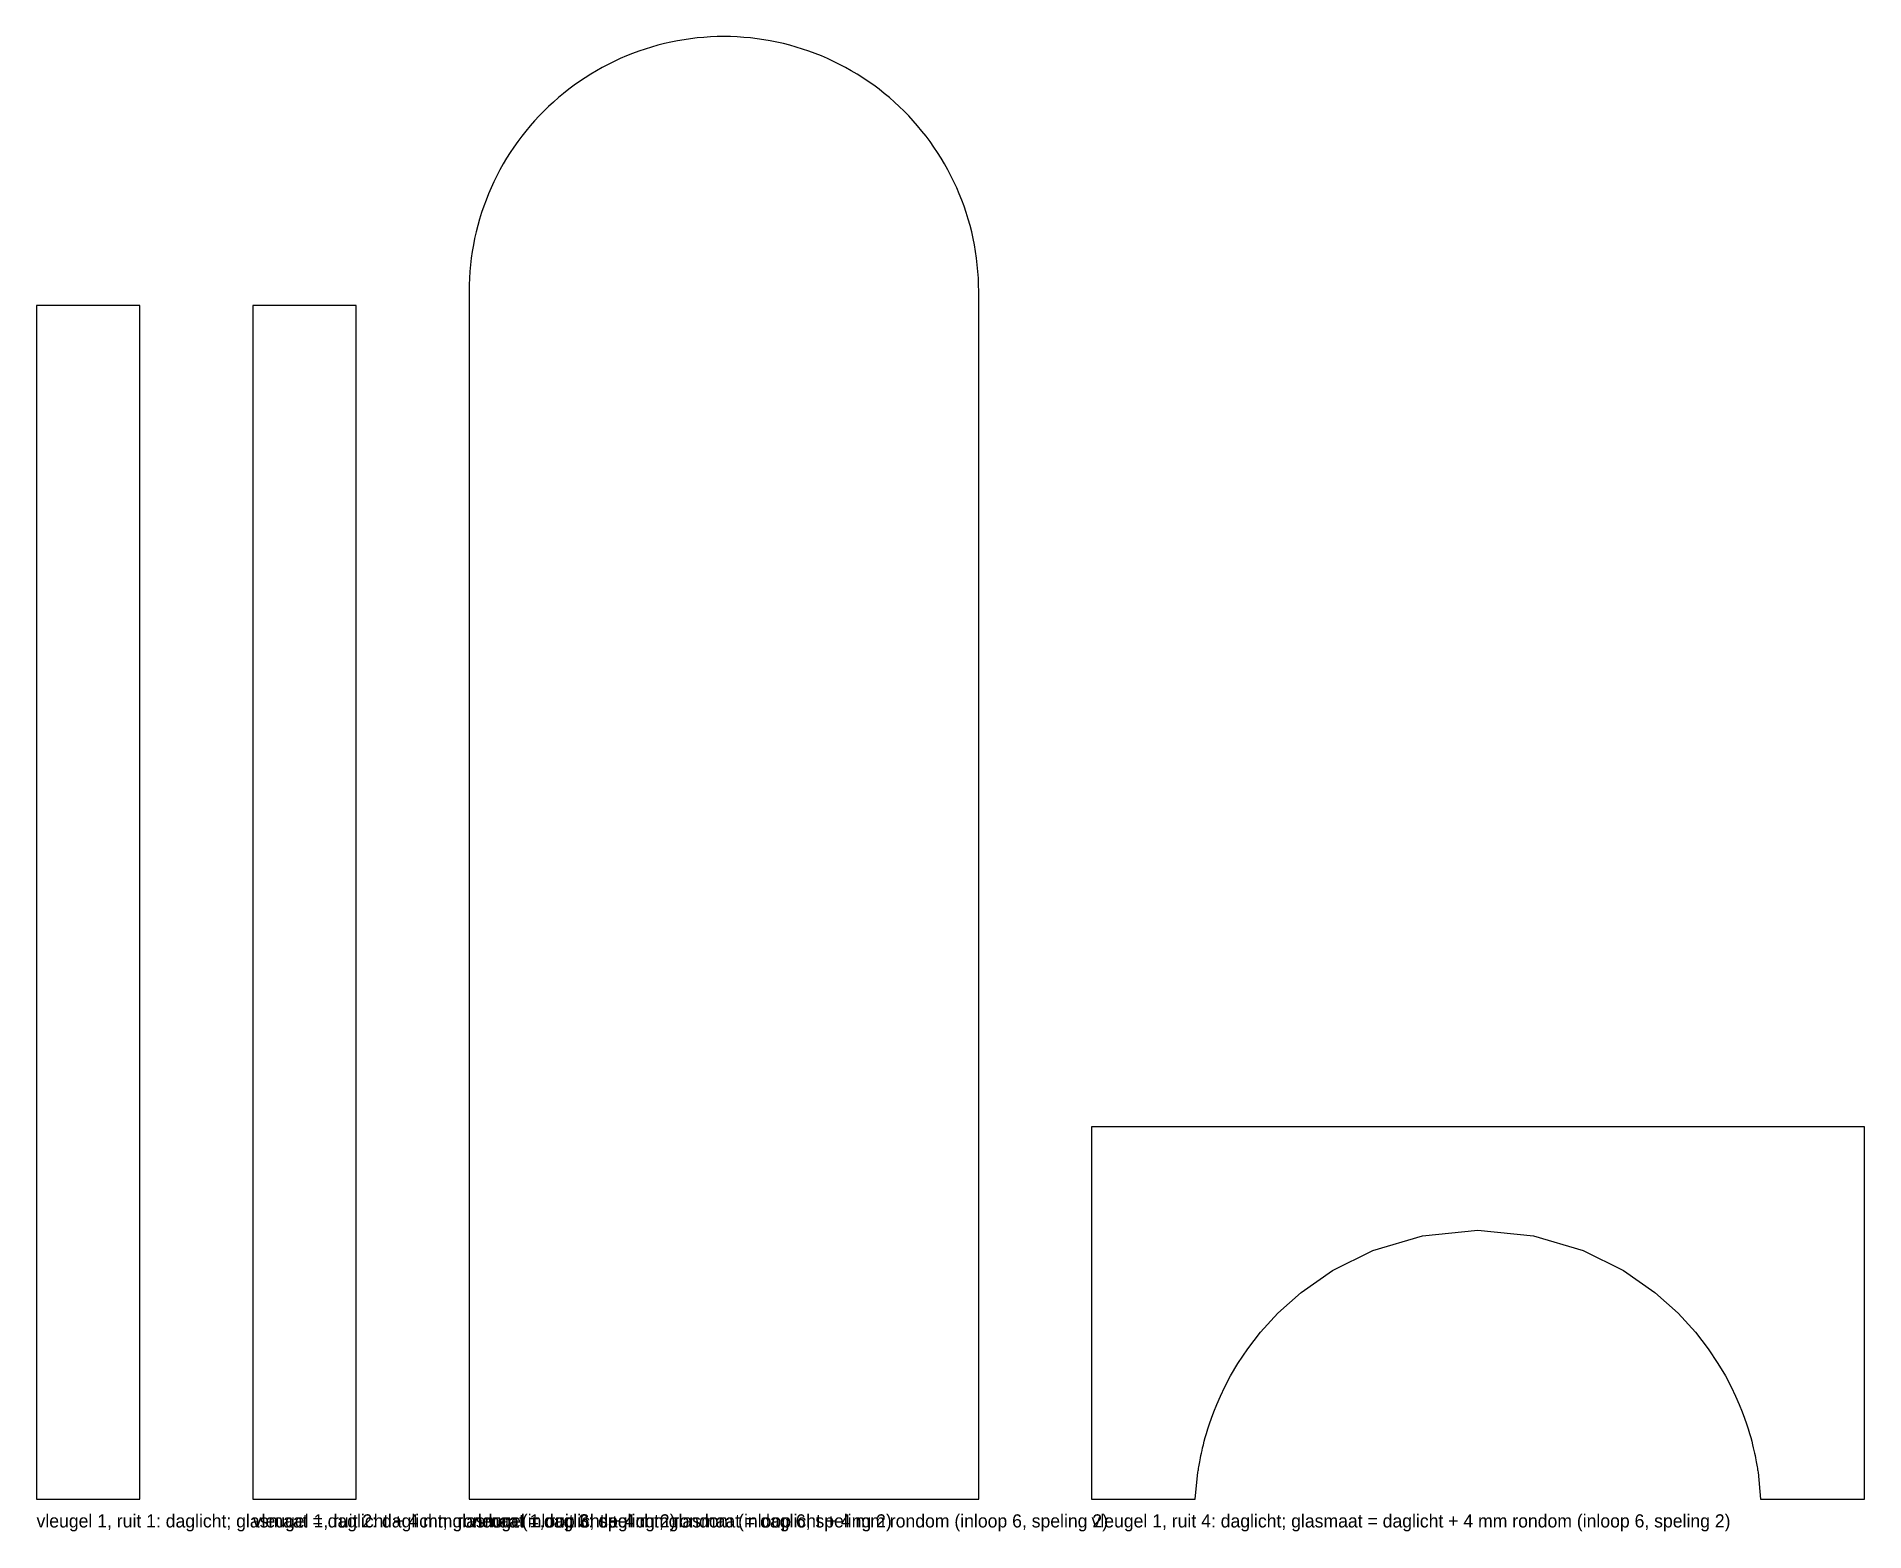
# Model space of a CAD drawing. Header units: millimetres. Extents: x 0 to 1944, y -34 to 1556.
import ezdxf

# ---------------------------------------------------------------- set-up
doc = ezdxf.new("R2010")
doc.units = ezdxf.units.MM

msp = doc.modelspace()

# ---------------------------------------------------------------- linework, layer by layer
at = {"layer": 'DAGLICHT'}
for p, q in [((723.906, 1555.4071), (716.817, 1555.1286)), ((731, 1555.5), (723.906, 1555.4071)), ((738.094, 1555.4071), (731, 1555.5)), ((745.183, 1555.1286), (738.094, 1555.4071)), ((633.8823, 1537.5003), (627.2928, 1534.8714)), ((640.5383, 1539.9558), (633.8823, 1537.5003)), ((647.2564, 1542.2363), (640.5383, 1539.9558)), ((654.0318, 1544.3401), (647.2564, 1542.2363)), ((660.86, 1546.2659), (654.0318, 1544.3401)), ((667.7363, 1548.0122), (660.86, 1546.2659)), ((674.6559, 1549.578), (667.7363, 1548.0122)), ((681.6142, 1550.9621), (674.6559, 1549.578)), ((688.6063, 1552.1635), (681.6142, 1550.9621)), ((695.6274, 1553.1816), (688.6063, 1552.1635)), ((702.6728, 1554.0154), (695.6274, 1553.1816)), ((709.7376, 1554.6646), (702.6728, 1554.0154)), ((716.817, 1555.1286), (709.7376, 1554.6646)), ((752.2624, 1554.6646), (745.183, 1555.1286)), ((759.3272, 1554.0154), (752.2624, 1554.6646)), ((766.3726, 1553.1816), (759.3272, 1554.0154)), ((773.3937, 1552.1635), (766.3726, 1553.1816)), ((780.3858, 1550.9621), (773.3937, 1552.1635)), ((787.3441, 1549.578), (780.3858, 1550.9621)), ((794.2637, 1548.0122), (787.3441, 1549.578)), ((801.14, 1546.2659), (794.2637, 1548.0122)), ((807.9682, 1544.3401), (801.14, 1546.2659)), ((814.7436, 1542.2363), (807.9682, 1544.3401)), ((821.4617, 1539.9558), (814.7436, 1542.2363)), ((828.1177, 1537.5003), (821.4617, 1539.9558)), ((834.7072, 1534.8714), (828.1177, 1537.5003)), ((595.5, 1519.1929), (589.4029, 1515.5655)), ((601.69, 1522.6594), (595.5, 1519.1929)), ((607.9686, 1525.9628), (601.69, 1522.6594)), ((614.3315, 1529.1006), (607.9686, 1525.9628)), ((620.7744, 1532.0708), (614.3315, 1529.1006)), ((627.2928, 1534.8714), (620.7744, 1532.0708)), ((841.2256, 1532.0708), (834.7072, 1534.8714)), ((847.6685, 1529.1006), (841.2256, 1532.0708)), ((854.0314, 1525.9628), (847.6685, 1529.1006)), ((860.31, 1522.6594), (854.0314, 1525.9628)), ((866.5, 1519.1929), (860.31, 1522.6594)), ((872.5971, 1515.5655), (866.5, 1519.1929)), ((566.0257, 1499.4988), (560.4542, 1495.1066)), ((571.7102, 1503.7436), (566.0257, 1499.4988)), ((577.5039, 1507.8382), (571.7102, 1503.7436)), ((583.4028, 1511.7797), (577.5039, 1507.8382)), ((589.4029, 1515.5655), (583.4028, 1511.7797)), ((878.5972, 1511.7797), (872.5971, 1515.5655)), ((884.4961, 1507.8382), (878.5972, 1511.7797)), ((890.2898, 1503.7436), (884.4961, 1507.8382)), ((895.9743, 1499.4988), (890.2898, 1503.7436)), ((901.5458, 1495.1066), (895.9743, 1499.4988)), ((544.4559, 1481.0765), (539.3741, 1476.1259)), ((549.6656, 1485.8922), (544.4559, 1481.0765)), ((554.9996, 1490.57), (549.6656, 1485.8922)), ((560.4542, 1495.1066), (554.9996, 1490.57)), ((907.0004, 1490.57), (901.5458, 1495.1066)), ((912.3344, 1485.8922), (907.0004, 1490.57)), ((917.5441, 1481.0765), (912.3344, 1485.8922)), ((922.6259, 1476.1259), (917.5441, 1481.0765)), ((524.93, 1460.5004), (520.3934, 1455.0458)), ((529.6078, 1465.8344), (524.93, 1460.5004)), ((534.4235, 1471.0441), (529.6078, 1465.8344)), ((539.3741, 1476.1259), (534.4235, 1471.0441)), ((927.5765, 1471.0441), (922.6259, 1476.1259)), ((932.3922, 1465.8344), (927.5765, 1471.0441)), ((937.07, 1460.5004), (932.3922, 1465.8344)), ((941.6066, 1455.0458), (937.07, 1460.5004)), ((511.7564, 1443.7898), (507.6618, 1437.9961)), ((516.0012, 1449.4743), (511.7564, 1443.7898)), ((520.3934, 1455.0458), (516.0012, 1449.4743)), ((945.9988, 1449.4743), (941.6066, 1455.0458)), ((950.2436, 1443.7898), (945.9988, 1449.4743)), ((954.3382, 1437.9961), (950.2436, 1443.7898)), ((496.3071, 1420), (492.8406, 1413.81)), ((499.9345, 1426.0971), (496.3071, 1420)), ((503.7203, 1432.0972), (499.9345, 1426.0971)), ((507.6618, 1437.9961), (503.7203, 1432.0972)), ((958.2797, 1432.0972), (954.3382, 1437.9961)), ((962.0655, 1426.0971), (958.2797, 1432.0972)), ((965.6929, 1420), (962.0655, 1426.0971)), ((969.1594, 1413.81), (965.6929, 1420)), ((486.3994, 1401.1685), (483.4292, 1394.7256)), ((489.5372, 1407.5314), (486.3994, 1401.1685)), ((492.8406, 1413.81), (489.5372, 1407.5314)), ((972.4628, 1407.5314), (969.1594, 1413.81)), ((975.6006, 1401.1685), (972.4628, 1407.5314)), ((978.5708, 1394.7256), (975.6006, 1401.1685)), ((477.9997, 1381.6177), (475.5442, 1374.9617)), ((480.6286, 1388.2072), (477.9997, 1381.6177)), ((483.4292, 1394.7256), (480.6286, 1388.2072)), ((981.3714, 1388.2072), (978.5708, 1394.7256)), ((984.0003, 1381.6177), (981.3714, 1388.2072)), ((986.4558, 1374.9617), (984.0003, 1381.6177)), ((471.1599, 1361.4682), (469.2341, 1354.64)), ((473.2637, 1368.2436), (471.1599, 1361.4682)), ((475.5442, 1374.9617), (473.2637, 1368.2436)), ((988.7363, 1368.2436), (986.4558, 1374.9617)), ((990.8401, 1361.4682), (988.7363, 1368.2436)), ((992.7659, 1354.64), (990.8401, 1361.4682)), ((467.4878, 1347.7637), (465.922, 1340.8441)), ((469.2341, 1354.64), (467.4878, 1347.7637)), ((994.5122, 1347.7637), (992.7659, 1354.64)), ((996.078, 1340.8441), (994.5122, 1347.7637)), ((463.3365, 1326.8937), (462.3184, 1319.8726)), ((464.5379, 1333.8858), (463.3365, 1326.8937)), ((465.922, 1340.8441), (464.5379, 1333.8858)), ((997.4621, 1333.8858), (996.078, 1340.8441)), ((998.6635, 1326.8937), (997.4621, 1333.8858)), ((999.6816, 1319.8726), (998.6635, 1326.8937)), ((460.8354, 1305.7624), (460.3714, 1298.683)), ((461.4846, 1312.8272), (460.8354, 1305.7624)), ((462.3184, 1319.8726), (461.4846, 1312.8272)), ((1000.5154, 1312.8272), (999.6816, 1319.8726)), ((1001.1646, 1305.7624), (1000.5154, 1312.8272)), ((1001.6286, 1298.683), (1001.1646, 1305.7624)), ((460.0929, 1291.594), (460, 1284.5)), ((460, 1284.5), (460, 0)), ((460.3714, 1298.683), (460.0929, 1291.594)), ((1001.9071, 1291.594), (1001.6286, 1298.683)), ((1002, 1284.5), (1001.9071, 1291.594)), ((1002, 0), (1002, 1284.5)), ((1002, 1284.5), (1002, 1284.5)), ((110, 1269.5), (0, 1269.5)), ((0, 1269.5), (0, 0)), ((110, 0), (110, 1269.5)), ((340, 1269.5), (230, 1269.5)), ((230, 1269.5), (230, 0)), ((340, 0), (340, 1269.5)), ((1944, 396), (1122, 396)), ((1122, 396), (1122, 0)), ((1944, 0), (1944, 396)), ((1421.2114, 264.4715), (1473.969, 280.1548)), ((1473.969, 280.1548), (1533, 286)), ((1533, 286), (1592.031, 280.1548)), ((1592.031, 280.1548), (1644.7886, 264.4715)), ((1378.1368, 243.1054), (1421.2114, 264.4715)), ((1644.7886, 264.4715), (1687.8632, 243.1054)), ((1344.9668, 220.0415), (1378.1368, 243.1054)), ((1687.8632, 243.1054), (1721.0332, 220.0415)), ((1320.1609, 197.8391), (1344.9668, 220.0415)), ((1721.0332, 220.0415), (1745.8391, 197.8391)), ((1301.7654, 177.6955), (1320.1609, 197.8391)), ((1745.8391, 197.8391), (1764.2346, 177.6955)), ((1288.0662, 159.9527), (1301.7654, 177.6955)), ((1764.2346, 177.6955), (1777.9338, 159.9527)), ((1277.7525, 144.5297), (1288.0662, 159.9527)), ((1777.9338, 159.9527), (1788.2475, 144.5297)), ((1269.8787, 131.1785), (1277.7525, 144.5297)), ((1788.2475, 144.5297), (1796.1213, 131.1785)), ((1258.9797, 109.5547), (1263.7774, 119.6113)), ((1263.7774, 119.6113), (1269.8787, 131.1785)), ((1796.1213, 131.1785), (1802.2226, 119.6113)), ((1802.2226, 119.6113), (1807.0203, 109.5547)), ((1252.063, 93.0527), (1255.1538, 100.7692)), ((1255.1538, 100.7692), (1258.9797, 109.5547)), ((1807.0203, 109.5547), (1810.8462, 100.7692)), ((1810.8462, 100.7692), (1813.937, 93.0527)), ((1245.7015, 74.7808), (1247.4463, 80.1846)), ((1247.4463, 80.1846), (1249.5357, 86.2373)), ((1249.5357, 86.2373), (1252.063, 93.0527)), ((1813.937, 93.0527), (1816.4643, 86.2373)), ((1816.4643, 86.2373), (1818.5537, 80.1846)), ((1818.5537, 80.1846), (1820.2985, 74.7808)), ((1240.9871, 58.0032), (1241.9106, 61.6025)), ((1241.9106, 61.6025), (1242.9811, 65.5608)), ((1242.9811, 65.5608), (1244.231, 69.9321)), ((1244.231, 69.9321), (1245.7015, 74.7808)), ((1820.2985, 74.7808), (1821.769, 69.9321)), ((1821.769, 69.9321), (1823.0189, 65.5608)), ((1823.0189, 65.5608), (1824.0894, 61.6025)), ((1824.0894, 61.6025), (1825.0129, 58.0032)), ((1236.6873, 37.913), (1237.0321, 39.8089)), ((1237.0321, 39.8089), (1237.4161, 41.8431)), ((1237.4161, 41.8431), (1237.8452, 44.031)), ((1237.8452, 44.031), (1238.3269, 46.3902)), ((1238.3269, 46.3902), (1238.8699, 48.9413)), ((1238.8699, 48.9413), (1239.485, 51.708)), ((1239.485, 51.708), (1240.1853, 54.7178)), ((1240.1853, 54.7178), (1240.9871, 58.0032)), ((1825.0129, 58.0032), (1825.8147, 54.7178)), ((1825.8147, 54.7178), (1826.515, 51.708)), ((1826.515, 51.708), (1827.1301, 48.9413)), ((1827.1301, 48.9413), (1827.6731, 46.3902)), ((1827.6731, 46.3902), (1828.1548, 44.031)), ((1828.1548, 44.031), (1828.5839, 41.8431)), ((1828.5839, 41.8431), (1828.9679, 39.8089)), ((1828.9679, 39.8089), (1829.3127, 37.913)), ((1232.3755, 0.0312), (1235.2029, 28.7937)), ((1235.2029, 28.7937), (1235.3966, 30.0914)), ((1235.3966, 30.0914), (1235.6084, 31.4674)), ((1235.6084, 31.4674), (1235.8404, 32.929)), ((1235.8404, 32.929), (1236.0954, 34.4841)), ((1236.0954, 34.4841), (1236.3765, 36.142)), ((1236.3765, 36.142), (1236.6873, 37.913)), ((1829.3127, 37.913), (1829.6235, 36.142)), ((1829.6235, 36.142), (1829.9046, 34.4841)), ((1829.9046, 34.4841), (1830.1596, 32.929)), ((1830.1596, 32.929), (1830.3916, 31.4674)), ((1830.3916, 31.4674), (1830.6034, 30.0914)), ((1830.6034, 30.0914), (1830.7971, 28.7937)), ((1830.7971, 28.7937), (1833.6245, 0.0312)), ((0, 0), (110, 0)), ((230, 0), (340, 0)), ((460, 0), (1002, 0)), ((1122, 0), (1230, 0)), ((1230, 0), (1232.3755, 0.0312)), ((1833.6245, 0.0312), (1836, 0)), ((1836, 0), (1944, 0))]:
    msp.add_line(p, q, dxfattribs=at)

# ---------------------------------------------------------------- texts
at = {"layer": 'TEKST'}
for s, p in [('vleugel 1, ruit 1: daglicht; glasmaat = daglicht + 4 mm rondom (inloop 6, speling 2)', (0, -30)), ('vleugel 1, ruit 2: daglicht; glasmaat = daglicht + 4 mm rondom (inloop 6, speling 2)', (230, -30)), ('vleugel 1, ruit 3: daglicht; glasmaat = daglicht + 4 mm rondom (inloop 6, speling 2)', (460, -30)), ('vleugel 1, ruit 4: daglicht; glasmaat = daglicht + 4 mm rondom (inloop 6, speling 2)', (1122, -30))]:
    msp.add_text(s, height=14, dxfattribs=at).set_placement(p)

doc.saveas('drawing.dxf')
